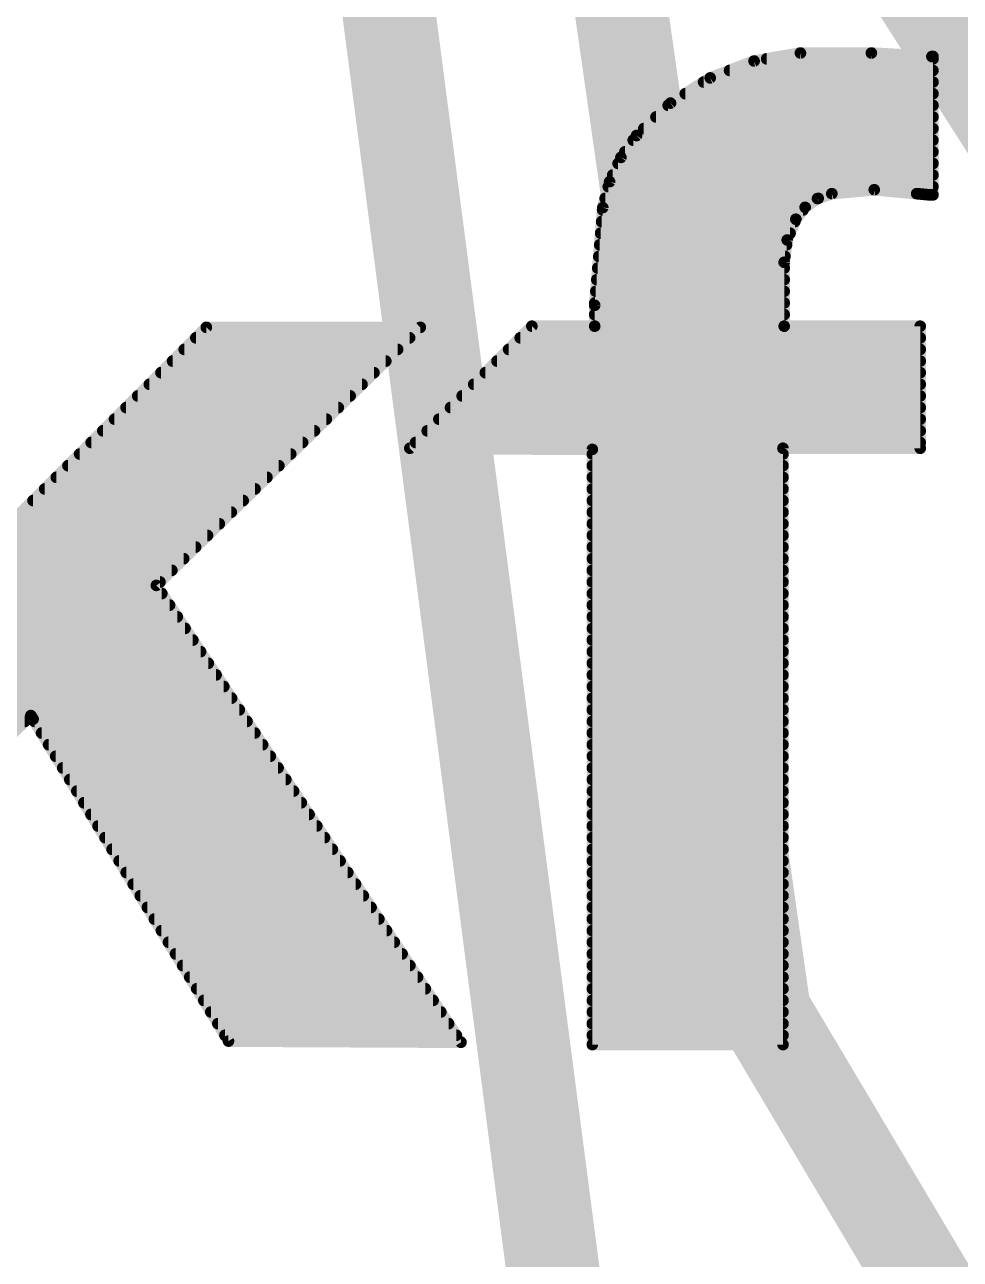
# Model space of a CAD drawing. Extents: x -3.5 to 25.7, y -2.5 to 53.5.
# Drawn here: x 12.227 to 14.271, y 25.749 to 28.446 of the extents above; entities that cross this region are included whole.
import ezdxf

# ---------------------------------------------------------------- set-up
doc = ezdxf.new("R2010")
doc.units = 0
doc.layers.add('21', color=41, linetype='CONTINUOUS')
doc.layers.add('22', color=40, linetype='CONTINUOUS')

msp = doc.modelspace()

# ---------------------------------------------------------------- linework, layer by layer
at = {"layer": '21', "const_width": 0.0254}
for points in [[(13.8205, 28.3671), (13.9217, 28.3845)], [(13.848, 28.3718), (14.2113, 28.3718)], [(13.9217, 28.3845), (14.0767, 28.3845)], [(14.0767, 28.3845), (14.2088, 28.3769)], [(14.2088, 28.3769), (14.2113, 28.3769)], [(14.2113, 28.3769), (14.2113, 28.0746)], [(13.7246, 28.3301), (13.8205, 28.3671)], [(13.7669, 28.3464), (14.2113, 28.3464)], [(13.6379, 28.2751), (13.7246, 28.3301)], [(13.7102, 28.321), (14.2113, 28.321)], [(13.6702, 28.2956), (14.2113, 28.2956)], [(13.5636, 28.2042), (13.6379, 28.2751)], [(13.6327, 28.2702), (14.2113, 28.2702)], [(13.6061, 28.2448), (14.2113, 28.2448)], [(13.5795, 28.2194), (14.2113, 28.2194)], [(13.5296, 28.1565), (13.5636, 28.2042)], [(13.5563, 28.194), (14.2113, 28.194)], [(13.5047, 28.1034), (13.5296, 28.1565)], [(13.5382, 28.1686), (14.2113, 28.1686)], [(13.5234, 28.1432), (14.2113, 28.1432)], [(13.4899, 28.0467), (13.5047, 28.1034)], [(13.5115, 28.1178), (14.2113, 28.1178)], [(13.5019, 28.0924), (14.2113, 28.0924)], [(13.9903, 28.0772), (13.959, 28.0665)], [(14.083, 28.0858), (13.9903, 28.0772)], [(14.1757, 28.0772), (14.083, 28.0858)], [(14.2037, 28.0746), (14.1757, 28.0772)], [(14.2113, 28.0746), (14.2037, 28.0746)], [(13.4722, 27.8333), (13.4899, 28.0467)], [(13.4952, 28.067), (13.9605, 28.067)], [(13.932, 28.0473), (13.9116, 28.0213)], [(13.959, 28.0665), (13.932, 28.0473)], [(13.4895, 28.0416), (13.9275, 28.0416)], [(13.9116, 28.0213), (13.8928, 27.9759)], [(13.4853, 27.9908), (13.899, 27.9908)], [(13.4874, 28.0162), (13.9095, 28.0162)], [(13.4832, 27.9654), (13.8914, 27.9654)], [(13.8928, 27.9759), (13.8862, 27.9273)], [(13.4811, 27.94), (13.8879, 27.94)], [(13.4789, 27.9146), (13.8862, 27.9146)], [(13.8862, 27.9273), (13.8862, 27.7876)], [(13.4768, 27.8892), (13.8862, 27.8892)], [(13.4747, 27.8638), (13.8862, 27.8638)], [(13.4722, 27.7876), (13.4722, 27.8333)], [(13.4726, 27.8384), (13.8862, 27.8384)], [(13.4722, 27.813), (13.8862, 27.813)], [(12.0548, 27.2161), (12.6238, 27.7851)], [(13.0912, 27.7851), (12.5146, 27.2212)], [(12.6238, 27.7851), (13.0912, 27.7851)], [(13.0683, 27.5209), (13.335, 27.7876)], [(13.335, 27.7876), (13.4722, 27.7876)], [(13.4722, 27.7876), (13.8862, 27.7876)], [(13.8862, 27.7876), (14.1834, 27.7876)], [(14.1834, 27.7876), (14.1834, 27.5209)], [(12.6009, 27.7622), (13.0678, 27.7622)], [(13.3096, 27.7622), (14.1834, 27.7622)], [(12.5755, 27.7368), (13.0418, 27.7368)], [(13.2842, 27.7368), (14.1834, 27.7368)], [(12.5501, 27.7114), (13.0158, 27.7114)], [(13.2588, 27.7114), (14.1834, 27.7114)], [(12.5247, 27.686), (12.9899, 27.686)], [(13.2334, 27.686), (14.1834, 27.686)], [(12.4993, 27.6606), (12.9639, 27.6606)], [(13.208, 27.6606), (14.1834, 27.6606)], [(12.4739, 27.6352), (12.9379, 27.6352)], [(13.1826, 27.6352), (14.1834, 27.6352)], [(12.4485, 27.6098), (12.912, 27.6098)], [(13.1572, 27.6098), (14.1834, 27.6098)], [(12.3977, 27.559), (12.86, 27.559)], [(12.4231, 27.5844), (12.886, 27.5844)], [(13.1064, 27.559), (14.1834, 27.559)], [(13.1318, 27.5844), (14.1834, 27.5844)], [(12.3723, 27.5336), (12.834, 27.5336)], [(13.081, 27.5336), (14.1834, 27.5336)], [(12.3469, 27.5082), (12.8081, 27.5082)], [(13.4671, 27.5184), (13.0683, 27.5209)], [(13.4671, 26.2179), (13.4671, 27.5184)], [(13.4671, 27.5082), (13.8836, 27.5082)], [(14.1834, 27.5209), (13.8836, 27.5209)], [(13.8836, 27.5209), (13.8836, 26.2179)], [(12.3215, 27.4828), (12.7821, 27.4828)], [(13.4671, 27.4828), (13.8836, 27.4828)], [(12.2961, 27.4574), (12.7561, 27.4574)], [(13.4671, 27.4574), (13.8836, 27.4574)], [(12.2707, 27.432), (12.7302, 27.432)], [(13.4671, 27.432), (13.8836, 27.432)], [(12.2453, 27.4066), (12.7042, 27.4066)], [(13.4671, 27.4066), (13.8836, 27.4066)], [(12.2199, 27.3812), (12.6782, 27.3812)], [(13.4671, 27.3812), (13.8836, 27.3812)], [(12.1945, 27.3558), (12.6522, 27.3558)], [(13.4671, 27.3558), (13.8836, 27.3558)], [(12.1691, 27.3304), (12.6263, 27.3304)], [(13.4671, 27.3304), (13.8836, 27.3304)], [(12.1437, 27.305), (12.6003, 27.305)], [(13.4671, 27.305), (13.8836, 27.305)], [(12.1183, 27.2796), (12.5743, 27.2796)], [(13.4671, 27.2796), (13.8836, 27.2796)], [(12.0929, 27.2542), (12.5483, 27.2542)], [(13.4671, 27.2542), (13.8836, 27.2542)], [(12.0675, 27.2288), (12.5224, 27.2288)], [(12.5146, 27.2212), (13.1801, 26.223)], [(13.4671, 27.2288), (13.8836, 27.2288)], [(11.6408, 27.2034), (12.5265, 27.2034)], [(13.4671, 27.2034), (13.8836, 27.2034)], [(11.6408, 27.178), (12.5434, 27.178)], [(13.4671, 27.178), (13.8836, 27.178)], [(11.6408, 27.1526), (12.5603, 27.1526)], [(11.6408, 27.1272), (12.5773, 27.1272)], [(13.4671, 27.1526), (13.8836, 27.1526)], [(13.4671, 27.1272), (13.8836, 27.1272)], [(11.6408, 27.1018), (12.5942, 27.1018)], [(13.4671, 27.1018), (13.8836, 27.1018)], [(11.6408, 27.0764), (12.6111, 27.0764)], [(13.4671, 27.0764), (13.8836, 27.0764)], [(11.6408, 27.051), (12.6281, 27.051)], [(13.4671, 27.051), (13.8836, 27.051)], [(11.6408, 27.0256), (12.645, 27.0256)], [(13.4671, 27.0256), (13.8836, 27.0256)], [(11.6408, 27.0002), (12.6619, 27.0002)], [(13.4671, 27.0002), (13.8836, 27.0002)], [(11.6408, 26.9748), (12.6789, 26.9748)], [(13.4671, 26.9748), (13.8836, 26.9748)], [(11.6408, 26.9494), (12.6958, 26.9494)], [(13.4671, 26.9494), (13.8836, 26.9494)], [(11.6408, 26.924), (12.2272, 26.924)], [(12.2403, 26.9367), (12.0599, 26.7614)], [(12.2453, 26.9291), (12.2403, 26.9367)], [(12.6721, 26.2255), (12.2453, 26.9291)], [(12.2484, 26.924), (12.7127, 26.924)], [(13.4671, 26.924), (13.8836, 26.924)], [(12.2638, 26.8986), (12.7297, 26.8986)], [(13.4671, 26.8986), (13.8836, 26.8986)], [(12.2792, 26.8732), (12.7466, 26.8732)], [(13.4671, 26.8732), (13.8836, 26.8732)], [(12.2946, 26.8478), (12.7635, 26.8478)], [(13.4671, 26.8478), (13.8836, 26.8478)], [(12.31, 26.8224), (12.7805, 26.8224)], [(13.4671, 26.8224), (13.8836, 26.8224)], [(12.3254, 26.797), (12.7974, 26.797)], [(13.4671, 26.797), (13.8836, 26.797)], [(12.3408, 26.7716), (12.8143, 26.7716)], [(13.4671, 26.7716), (13.8836, 26.7716)], [(12.3562, 26.7462), (12.8313, 26.7462)], [(13.4671, 26.7462), (13.8836, 26.7462)], [(12.3717, 26.7208), (12.8482, 26.7208)], [(12.3871, 26.6954), (12.8651, 26.6954)], [(13.4671, 26.7208), (13.8836, 26.7208)], [(13.4671, 26.6954), (13.8836, 26.6954)], [(12.4025, 26.67), (12.8821, 26.67)], [(13.4671, 26.67), (13.8836, 26.67)], [(12.4179, 26.6446), (12.899, 26.6446)], [(13.4671, 26.6446), (13.8836, 26.6446)], [(12.4333, 26.6192), (12.916, 26.6192)], [(13.4671, 26.6192), (13.8836, 26.6192)], [(12.4487, 26.5938), (12.9329, 26.5938)], [(13.4671, 26.5938), (13.8836, 26.5938)], [(12.4641, 26.5684), (12.9498, 26.5684)], [(13.4671, 26.5684), (13.8836, 26.5684)], [(12.4795, 26.543), (12.9668, 26.543)], [(13.4671, 26.543), (13.8836, 26.543)], [(12.4949, 26.5176), (12.9837, 26.5176)], [(13.4671, 26.5176), (13.8836, 26.5176)], [(12.5103, 26.4922), (13.0006, 26.4922)], [(13.4671, 26.4922), (13.8836, 26.4922)], [(12.5257, 26.4668), (13.0176, 26.4668)], [(13.4671, 26.4668), (13.8836, 26.4668)], [(12.5411, 26.4414), (13.0345, 26.4414)], [(13.4671, 26.4414), (13.8836, 26.4414)], [(12.5565, 26.416), (13.0514, 26.416)], [(13.4671, 26.416), (13.8836, 26.416)], [(12.572, 26.3906), (13.0684, 26.3906)], [(13.4671, 26.3906), (13.8836, 26.3906)], [(12.5874, 26.3652), (13.0853, 26.3652)], [(13.4671, 26.3652), (13.8836, 26.3652)], [(12.6028, 26.3398), (13.1022, 26.3398)], [(13.4671, 26.3398), (13.8836, 26.3398)], [(12.6182, 26.3144), (13.1192, 26.3144)], [(13.4671, 26.3144), (13.8836, 26.3144)], [(12.6336, 26.289), (13.1361, 26.289)], [(13.4671, 26.289), (13.8836, 26.289)], [(12.649, 26.2636), (13.153, 26.2636)], [(12.6644, 26.2382), (13.17, 26.2382)], [(13.4671, 26.2636), (13.8836, 26.2636)], [(13.4671, 26.2382), (13.8836, 26.2382)], [(13.1801, 26.223), (12.6721, 26.2255)], [(13.8836, 26.2179), (13.4671, 26.2179)]]:
    msp.add_lwpolyline(points, dxfattribs=at)
at = {"layer": '21', "const_width": 0.0127}
for points in [[(13.848, 28.3782, 1), (13.848, 28.3654)], [(13.9217, 28.3909, 1), (13.9217, 28.3782)], [(13.9228, 28.3782, 1), (13.9206, 28.3908)], [(14.0771, 28.3908, 1), (14.0763, 28.3782)], [(14.0767, 28.3782, 1), (14.0767, 28.3909)], [(14.2088, 28.3833, 1), (14.2088, 28.3706)], [(14.2177, 28.3769, 1), (14.205, 28.3769)], [(14.2084, 28.3706, 1), (14.2092, 28.3832)], [(14.2113, 28.3706, 1), (14.2113, 28.3833)], [(14.2113, 28.3654, 1), (14.2113, 28.3782)], [(13.7669, 28.3528, 1), (13.7669, 28.3401)], [(13.8194, 28.3733, 1), (13.8216, 28.3608)], [(13.8228, 28.3611, 1), (13.8182, 28.373)], [(14.2113, 28.3401, 1), (14.2113, 28.3528)], [(13.7102, 28.3274, 1), (13.7102, 28.3147)], [(13.7224, 28.3361, 1), (13.7269, 28.3242)], [(13.728, 28.3248, 1), (13.7212, 28.3355)], [(14.2113, 28.3147, 1), (14.2113, 28.3274)], [(13.6702, 28.302, 1), (13.6702, 28.2892)], [(14.2113, 28.2892, 1), (14.2113, 28.302)], [(13.6327, 28.2766, 1), (13.6327, 28.2639)], [(13.6345, 28.2805, 1), (13.6413, 28.2698)], [(13.6423, 28.2705, 1), (13.6335, 28.2797)], [(14.2113, 28.2639, 1), (14.2113, 28.2766)], [(13.6061, 28.2512, 1), (13.6061, 28.2385)], [(14.2113, 28.2385, 1), (14.2113, 28.2512)], [(13.5795, 28.2258, 1), (13.5795, 28.213)], [(14.2113, 28.213, 1), (14.2113, 28.2258)], [(13.5563, 28.2004, 1), (13.5563, 28.1877)], [(13.5592, 28.2088, 1), (13.568, 28.1996)], [(13.5688, 28.2005, 1), (13.5584, 28.2079)], [(14.2113, 28.1877, 1), (14.2113, 28.2004)], [(13.5244, 28.1602, 1), (13.5348, 28.1528)], [(13.5353, 28.1538, 1), (13.5238, 28.1592)], [(13.5382, 28.175, 1), (13.5382, 28.1623)], [(14.2113, 28.1623, 1), (14.2113, 28.175)], [(13.5234, 28.1496, 1), (13.5234, 28.1368)], [(14.2113, 28.1368, 1), (14.2113, 28.1496)], [(13.499, 28.1061, 1), (13.5105, 28.1007)], [(13.5109, 28.1018, 1), (13.4986, 28.105)], [(13.5115, 28.1242, 1), (13.5115, 28.1115)], [(14.2113, 28.1115, 1), (14.2113, 28.1242)], [(13.5019, 28.0988, 1), (13.5019, 28.0861)], [(13.9897, 28.0835, 1), (13.9909, 28.0709)], [(13.9924, 28.0712, 1), (13.9882, 28.0832)], [(14.0836, 28.0921, 1), (14.0824, 28.0795)], [(14.0836, 28.0795, 1), (14.0824, 28.0921)], [(14.1763, 28.0835, 1), (14.1751, 28.0709)], [(14.1751, 28.0709, 1), (14.1763, 28.0835)], [(14.2037, 28.081, 1), (14.2037, 28.0682)], [(14.2031, 28.0683, 1), (14.2043, 28.0809)], [(14.2113, 28.0861, 1), (14.2113, 28.0988)], [(14.2113, 28.0682, 1), (14.2113, 28.081)], [(13.4962, 28.0462, 1), (13.4836, 28.0472)], [(13.4952, 28.0734, 1), (13.4952, 28.0606)], [(13.9283, 28.0525, 1), (13.9357, 28.0422)], [(13.937, 28.0434, 1), (13.927, 28.0513)], [(13.9569, 28.0725, 1), (13.961, 28.0605)], [(13.9627, 28.0613, 1), (13.9553, 28.0717)], [(13.9605, 28.0606, 1), (13.9605, 28.0734)], [(14.205, 28.0746, 1), (14.2177, 28.0746)], [(13.4895, 28.048, 1), (13.4895, 28.0353)], [(13.4838, 28.0483, 1), (13.496, 28.0451)], [(13.9066, 28.0252, 1), (13.9166, 28.0174)], [(13.9175, 28.0189, 1), (13.9057, 28.0237)], [(13.9275, 28.0353, 1), (13.9275, 28.048)], [(13.4853, 27.9972, 1), (13.4853, 27.9844)], [(13.4874, 28.0226, 1), (13.4874, 28.0099)], [(13.899, 27.9844, 1), (13.899, 27.9972)], [(13.9095, 28.0099, 1), (13.9095, 28.0226)], [(13.4832, 27.9718, 1), (13.4832, 27.9591)], [(13.8991, 27.9751, 1), (13.8865, 27.9768)], [(13.887, 27.9784, 1), (13.8987, 27.9735)], [(13.8914, 27.9591, 1), (13.8914, 27.9718)], [(13.4811, 27.9464, 1), (13.4811, 27.9337)], [(13.8879, 27.9337, 1), (13.8879, 27.9464)], [(13.4789, 27.921, 1), (13.4789, 27.9082)], [(13.8925, 27.9273, 1), (13.8799, 27.9273)], [(13.8799, 27.9282, 1), (13.8925, 27.9264)], [(13.8862, 27.9082, 1), (13.8862, 27.921)], [(13.4768, 27.8956, 1), (13.4768, 27.8829)], [(13.8862, 27.8829, 1), (13.8862, 27.8956)], [(13.4747, 27.8702, 1), (13.4747, 27.8575)], [(13.8862, 27.8575, 1), (13.8862, 27.8702)], [(13.4786, 27.8333, 1), (13.4659, 27.8333)], [(13.4726, 27.8448, 1), (13.4726, 27.832)], [(13.8862, 27.832, 1), (13.8862, 27.8448)], [(13.4659, 27.8338, 1), (13.4785, 27.8328)], [(13.4722, 27.8194, 1), (13.4722, 27.8067)], [(13.8862, 27.8067, 1), (13.8862, 27.8194)], [(12.6238, 27.7915, 1), (12.6238, 27.7787)], [(12.6283, 27.7806, 1), (12.6193, 27.7896)], [(13.0956, 27.7806, 1), (13.0868, 27.7896)], [(13.0912, 27.7787, 1), (13.0912, 27.7915)], [(13.335, 27.794, 1), (13.335, 27.7813)], [(13.3395, 27.7831, 1), (13.3305, 27.7921)], [(13.4722, 27.794, 1), (13.4722, 27.7813)], [(13.4659, 27.7876, 1), (13.4786, 27.7876)], [(13.4722, 27.7813, 1), (13.4722, 27.794)], [(13.8862, 27.794, 1), (13.8862, 27.7813)], [(13.8799, 27.7876, 1), (13.8925, 27.7876)], [(13.8862, 27.7813, 1), (13.8862, 27.794)], [(14.1898, 27.7876, 1), (14.1771, 27.7876)], [(14.1834, 27.7813, 1), (14.1834, 27.794)], [(12.6009, 27.7686, 1), (12.6009, 27.7558)], [(13.0678, 27.7558, 1), (13.0678, 27.7686)], [(13.3096, 27.7686, 1), (13.3096, 27.7558)], [(14.1834, 27.7558, 1), (14.1834, 27.7686)], [(12.5755, 27.7432, 1), (12.5755, 27.7305)], [(13.0418, 27.7305, 1), (13.0418, 27.7432)], [(13.2842, 27.7432, 1), (13.2842, 27.7305)], [(14.1834, 27.7305, 1), (14.1834, 27.7432)], [(12.5501, 27.7178, 1), (12.5501, 27.705)], [(13.0158, 27.705, 1), (13.0158, 27.7178)], [(13.2588, 27.7178, 1), (13.2588, 27.705)], [(14.1834, 27.705, 1), (14.1834, 27.7178)], [(12.5247, 27.6924, 1), (12.5247, 27.6796)], [(12.9899, 27.6796, 1), (12.9899, 27.6924)], [(13.2334, 27.6924, 1), (13.2334, 27.6796)], [(14.1834, 27.6796, 1), (14.1834, 27.6924)], [(12.4993, 27.667, 1), (12.4993, 27.6543)], [(12.9639, 27.6543, 1), (12.9639, 27.667)], [(13.208, 27.667, 1), (13.208, 27.6543)], [(14.1834, 27.6543, 1), (14.1834, 27.667)], [(12.4739, 27.6416, 1), (12.4739, 27.6288)], [(12.9379, 27.6288, 1), (12.9379, 27.6416)], [(13.1826, 27.6416, 1), (13.1826, 27.6288)], [(14.1834, 27.6288, 1), (14.1834, 27.6416)], [(12.4485, 27.6162, 1), (12.4485, 27.6034)], [(12.912, 27.6034, 1), (12.912, 27.6162)], [(13.1572, 27.6162, 1), (13.1572, 27.6034)], [(14.1834, 27.6034, 1), (14.1834, 27.6162)], [(12.3977, 27.5654, 1), (12.3977, 27.5526)], [(12.4231, 27.5908, 1), (12.4231, 27.5781)], [(12.86, 27.5526, 1), (12.86, 27.5654)], [(12.886, 27.5781, 1), (12.886, 27.5908)], [(13.1064, 27.5654, 1), (13.1064, 27.5526)], [(13.1318, 27.5908, 1), (13.1318, 27.5781)], [(14.1834, 27.5781, 1), (14.1834, 27.5908)], [(14.1834, 27.5526, 1), (14.1834, 27.5654)], [(12.3723, 27.54, 1), (12.3723, 27.5272)], [(12.834, 27.5272, 1), (12.834, 27.54)], [(13.081, 27.54, 1), (13.081, 27.5272)], [(14.1834, 27.5272, 1), (14.1834, 27.54)], [(12.3469, 27.5146, 1), (12.3469, 27.5019)], [(12.8081, 27.5019, 1), (12.8081, 27.5146)], [(13.0638, 27.5254, 1), (13.0728, 27.5164)], [(13.0683, 27.5272, 1), (13.0683, 27.5146)], [(13.4671, 27.5146, 1), (13.4671, 27.5019)], [(13.4734, 27.5184, 1), (13.4608, 27.5184)], [(13.4671, 27.5121, 1), (13.4671, 27.5247)], [(13.8836, 27.5273, 1), (13.8836, 27.5145)], [(13.89, 27.5209, 1), (13.8773, 27.5209)], [(13.8836, 27.5019, 1), (13.8836, 27.5146)], [(14.1771, 27.5209, 1), (14.1898, 27.5209)], [(14.1834, 27.5145, 1), (14.1834, 27.5273)], [(12.3215, 27.4892, 1), (12.3215, 27.4764)], [(12.7821, 27.4764, 1), (12.7821, 27.4892)], [(13.4671, 27.4892, 1), (13.4671, 27.4764)], [(13.8836, 27.4764, 1), (13.8836, 27.4892)], [(12.2961, 27.4638, 1), (12.2961, 27.451)], [(12.7561, 27.451, 1), (12.7561, 27.4638)], [(13.4671, 27.4638, 1), (13.4671, 27.451)], [(13.8836, 27.451, 1), (13.8836, 27.4638)], [(12.2707, 27.4384, 1), (12.2707, 27.4257)], [(12.7302, 27.4257, 1), (12.7302, 27.4384)], [(13.4671, 27.4384, 1), (13.4671, 27.4257)], [(13.8836, 27.4257, 1), (13.8836, 27.4384)], [(12.2453, 27.413, 1), (12.2453, 27.4002)], [(12.7042, 27.4002, 1), (12.7042, 27.413)], [(13.4671, 27.413, 1), (13.4671, 27.4002)], [(13.8836, 27.4002, 1), (13.8836, 27.413)], [(12.6782, 27.3748, 1), (12.6782, 27.3876)], [(13.4671, 27.3876, 1), (13.4671, 27.3748)], [(13.8836, 27.3748, 1), (13.8836, 27.3876)], [(12.6522, 27.3495, 1), (12.6522, 27.3622)], [(13.4671, 27.3622, 1), (13.4671, 27.3495)], [(13.8836, 27.3495, 1), (13.8836, 27.3622)], [(12.6263, 27.324, 1), (12.6263, 27.3368)], [(13.4671, 27.3368, 1), (13.4671, 27.324)], [(13.8836, 27.324, 1), (13.8836, 27.3368)], [(12.6003, 27.2986, 1), (12.6003, 27.3114)], [(13.4671, 27.3114, 1), (13.4671, 27.2986)], [(13.8836, 27.2986, 1), (13.8836, 27.3114)], [(12.5743, 27.2733, 1), (12.5743, 27.286)], [(13.4671, 27.286, 1), (13.4671, 27.2733)], [(13.8836, 27.2733, 1), (13.8836, 27.286)], [(12.5483, 27.2478, 1), (12.5483, 27.2606)], [(13.4671, 27.2606, 1), (13.4671, 27.2478)], [(13.8836, 27.2478, 1), (13.8836, 27.2606)], [(12.5199, 27.2247, 1), (12.5093, 27.2177)], [(12.5102, 27.2257, 1), (12.519, 27.2167)], [(12.5224, 27.2224, 1), (12.5224, 27.2352)], [(13.4671, 27.2352, 1), (13.4671, 27.2224)], [(13.8836, 27.2224, 1), (13.8836, 27.2352)], [(12.5265, 27.1971, 1), (12.5265, 27.2098)], [(13.4671, 27.2098, 1), (13.4671, 27.1971)], [(13.8836, 27.1971, 1), (13.8836, 27.2098)], [(12.5434, 27.1716, 1), (12.5434, 27.1844)], [(13.4671, 27.1844, 1), (13.4671, 27.1716)], [(13.8836, 27.1716, 1), (13.8836, 27.1844)], [(12.5603, 27.1462, 1), (12.5603, 27.159)], [(12.5773, 27.1209, 1), (12.5773, 27.1336)], [(13.4671, 27.159, 1), (13.4671, 27.1462)], [(13.4671, 27.1336, 1), (13.4671, 27.1209)], [(13.8836, 27.1462, 1), (13.8836, 27.159)], [(13.8836, 27.1209, 1), (13.8836, 27.1336)], [(12.5942, 27.0954, 1), (12.5942, 27.1082)], [(13.4671, 27.1082, 1), (13.4671, 27.0954)], [(13.8836, 27.0954, 1), (13.8836, 27.1082)], [(12.6111, 27.07, 1), (12.6111, 27.0828)], [(13.4671, 27.0828, 1), (13.4671, 27.07)], [(13.8836, 27.07, 1), (13.8836, 27.0828)], [(12.6281, 27.0447, 1), (12.6281, 27.0574)], [(13.4671, 27.0574, 1), (13.4671, 27.0447)], [(13.8836, 27.0447, 1), (13.8836, 27.0574)], [(12.645, 27.0192, 1), (12.645, 27.032)], [(13.4671, 27.032, 1), (13.4671, 27.0192)], [(13.8836, 27.0192, 1), (13.8836, 27.032)], [(12.6619, 26.9938, 1), (12.6619, 27.0066)], [(13.4671, 27.0066, 1), (13.4671, 26.9938)], [(13.8836, 26.9938, 1), (13.8836, 27.0066)], [(12.6789, 26.9685, 1), (12.6789, 26.9812)], [(13.4671, 26.9812, 1), (13.4671, 26.9685)], [(13.8836, 26.9685, 1), (13.8836, 26.9812)], [(12.6958, 26.943, 1), (12.6958, 26.9558)], [(13.4671, 26.9558, 1), (13.4671, 26.943)], [(13.8836, 26.943, 1), (13.8836, 26.9558)], [(12.2272, 26.9177, 1), (12.2272, 26.9304)], [(12.2456, 26.9402, 1), (12.235, 26.9332)], [(12.2447, 26.9321, 1), (12.2359, 26.9413)], [(12.2507, 26.9324, 1), (12.2399, 26.9258)], [(12.24, 26.9256, 1), (12.2506, 26.9326)], [(12.2484, 26.9304, 1), (12.2484, 26.9177)], [(12.7127, 26.9177, 1), (12.7127, 26.9304)], [(13.4671, 26.9304, 1), (13.4671, 26.9177)], [(13.8836, 26.9177, 1), (13.8836, 26.9304)], [(12.2638, 26.905, 1), (12.2638, 26.8923)], [(12.7297, 26.8923, 1), (12.7297, 26.905)], [(13.4671, 26.905, 1), (13.4671, 26.8923)], [(13.8836, 26.8923, 1), (13.8836, 26.905)], [(12.2792, 26.8796, 1), (12.2792, 26.8668)], [(12.7466, 26.8668, 1), (12.7466, 26.8796)], [(13.4671, 26.8796, 1), (13.4671, 26.8668)], [(13.8836, 26.8668, 1), (13.8836, 26.8796)], [(12.2946, 26.8542, 1), (12.2946, 26.8415)], [(12.7635, 26.8415, 1), (12.7635, 26.8542)], [(13.4671, 26.8542, 1), (13.4671, 26.8415)], [(13.8836, 26.8415, 1), (13.8836, 26.8542)], [(12.31, 26.8288, 1), (12.31, 26.8161)], [(12.7805, 26.8161, 1), (12.7805, 26.8288)], [(13.4671, 26.8288, 1), (13.4671, 26.8161)], [(13.8836, 26.8161, 1), (13.8836, 26.8288)], [(12.3254, 26.8034, 1), (12.3254, 26.7906)], [(12.7974, 26.7906, 1), (12.7974, 26.8034)], [(13.4671, 26.8034, 1), (13.4671, 26.7906)], [(13.8836, 26.7906, 1), (13.8836, 26.8034)], [(12.3408, 26.778, 1), (12.3408, 26.7653)], [(12.8143, 26.7653, 1), (12.8143, 26.778)], [(13.4671, 26.778, 1), (13.4671, 26.7653)], [(13.8836, 26.7653, 1), (13.8836, 26.778)], [(12.3562, 26.7526, 1), (12.3562, 26.7399)], [(12.8313, 26.7399, 1), (12.8313, 26.7526)], [(13.4671, 26.7526, 1), (13.4671, 26.7399)], [(13.8836, 26.7399, 1), (13.8836, 26.7526)], [(12.3717, 26.7272, 1), (12.3717, 26.7144)], [(12.3871, 26.7018, 1), (12.3871, 26.6891)], [(12.8482, 26.7144, 1), (12.8482, 26.7272)], [(12.8651, 26.6891, 1), (12.8651, 26.7018)], [(13.4671, 26.7272, 1), (13.4671, 26.7144)], [(13.4671, 26.7018, 1), (13.4671, 26.6891)], [(13.8836, 26.7144, 1), (13.8836, 26.7272)], [(13.8836, 26.6891, 1), (13.8836, 26.7018)], [(12.4025, 26.6764, 1), (12.4025, 26.6637)], [(12.8821, 26.6637, 1), (12.8821, 26.6764)], [(13.4671, 26.6764, 1), (13.4671, 26.6637)], [(13.8836, 26.6637, 1), (13.8836, 26.6764)], [(12.4179, 26.651, 1), (12.4179, 26.6382)], [(12.899, 26.6382, 1), (12.899, 26.651)], [(13.4671, 26.651, 1), (13.4671, 26.6382)], [(13.8836, 26.6382, 1), (13.8836, 26.651)], [(12.4333, 26.6256, 1), (12.4333, 26.6129)], [(12.916, 26.6129, 1), (12.916, 26.6256)], [(13.4671, 26.6256, 1), (13.4671, 26.6129)], [(13.8836, 26.6129, 1), (13.8836, 26.6256)], [(12.4487, 26.6002, 1), (12.4487, 26.5875)], [(12.9329, 26.5875, 1), (12.9329, 26.6002)], [(13.4671, 26.6002, 1), (13.4671, 26.5875)], [(13.8836, 26.5875, 1), (13.8836, 26.6002)], [(12.4641, 26.5748, 1), (12.4641, 26.562)], [(12.9498, 26.562, 1), (12.9498, 26.5748)], [(13.4671, 26.5748, 1), (13.4671, 26.562)], [(13.8836, 26.562, 1), (13.8836, 26.5748)], [(12.4795, 26.5494, 1), (12.4795, 26.5367)], [(12.9668, 26.5367, 1), (12.9668, 26.5494)], [(13.4671, 26.5494, 1), (13.4671, 26.5367)], [(13.8836, 26.5367, 1), (13.8836, 26.5494)], [(12.4949, 26.524, 1), (12.4949, 26.5113)], [(12.9837, 26.5113, 1), (12.9837, 26.524)], [(13.4671, 26.524, 1), (13.4671, 26.5113)], [(13.8836, 26.5113, 1), (13.8836, 26.524)], [(12.5103, 26.4986, 1), (12.5103, 26.4858)], [(13.0006, 26.4858, 1), (13.0006, 26.4986)], [(13.4671, 26.4986, 1), (13.4671, 26.4858)], [(13.8836, 26.4858, 1), (13.8836, 26.4986)], [(12.5257, 26.4732, 1), (12.5257, 26.4605)], [(13.0176, 26.4605, 1), (13.0176, 26.4732)], [(13.4671, 26.4732, 1), (13.4671, 26.4605)], [(13.8836, 26.4605, 1), (13.8836, 26.4732)], [(12.5411, 26.4478, 1), (12.5411, 26.4351)], [(13.0345, 26.4351, 1), (13.0345, 26.4478)], [(13.4671, 26.4478, 1), (13.4671, 26.4351)], [(13.8836, 26.4351, 1), (13.8836, 26.4478)], [(12.5565, 26.4224, 1), (12.5565, 26.4096)], [(13.0514, 26.4096, 1), (13.0514, 26.4224)], [(13.4671, 26.4224, 1), (13.4671, 26.4096)], [(13.8836, 26.4096, 1), (13.8836, 26.4224)], [(12.572, 26.397, 1), (12.572, 26.3843)], [(13.0684, 26.3843, 1), (13.0684, 26.397)], [(13.4671, 26.397, 1), (13.4671, 26.3843)], [(13.8836, 26.3843, 1), (13.8836, 26.397)], [(12.5874, 26.3716, 1), (12.5874, 26.3589)], [(13.0853, 26.3589, 1), (13.0853, 26.3716)], [(13.4671, 26.3716, 1), (13.4671, 26.3589)], [(13.8836, 26.3589, 1), (13.8836, 26.3716)], [(12.6028, 26.3462, 1), (12.6028, 26.3334)], [(13.1022, 26.3334, 1), (13.1022, 26.3462)], [(13.4671, 26.3462, 1), (13.4671, 26.3334)], [(13.8836, 26.3334, 1), (13.8836, 26.3462)], [(12.6182, 26.3208, 1), (12.6182, 26.3081)], [(13.1192, 26.3081, 1), (13.1192, 26.3208)], [(13.4671, 26.3208, 1), (13.4671, 26.3081)], [(13.8836, 26.3081, 1), (13.8836, 26.3208)], [(12.6336, 26.2954, 1), (12.6336, 26.2827)], [(13.1361, 26.2827, 1), (13.1361, 26.2954)], [(13.4671, 26.2954, 1), (13.4671, 26.2827)], [(13.8836, 26.2827, 1), (13.8836, 26.2954)], [(12.649, 26.27, 1), (12.649, 26.2572)], [(12.6644, 26.2446, 1), (12.6644, 26.2319)], [(13.153, 26.2572, 1), (13.153, 26.27)], [(13.17, 26.2319, 1), (13.17, 26.2446)], [(13.4671, 26.27, 1), (13.4671, 26.2572)], [(13.4671, 26.2446, 1), (13.4671, 26.2319)], [(13.8836, 26.2572, 1), (13.8836, 26.27)], [(13.8836, 26.2319, 1), (13.8836, 26.2446)], [(12.6721, 26.2318, 1), (12.6721, 26.2192)], [(12.6667, 26.2222, 1), (12.6775, 26.2288)], [(13.1748, 26.2195, 1), (13.1854, 26.2265)], [(13.1801, 26.2167, 1), (13.1801, 26.2293)], [(13.4671, 26.2243, 1), (13.4671, 26.2115)], [(13.4608, 26.2179, 1), (13.4734, 26.2179)], [(13.8773, 26.2179, 1), (13.89, 26.2179)], [(13.8836, 26.2115, 1), (13.8836, 26.2243)]]:
    msp.add_lwpolyline(points, format="xyb", dxfattribs=at)
at = {"layer": '22', "const_width": 0.2032}
for points in [[(13.97, 21.209), (12.827, 29.972)], [(13.335, 29.845), (13.843, 26.289)], [(16.256, 25.273), (13.335, 29.845)], [(13.843, 26.289), (16.637, 21.59)]]:
    msp.add_lwpolyline(points, dxfattribs=at)
at = {"layer": '22', "const_width": 0.1016}
for points in [[(13.8867, 26.315, 1), (13.7993, 26.263)], [(13.7927, 26.2818, 1), (13.8933, 26.2962)]]:
    msp.add_lwpolyline(points, format="xyb", dxfattribs=at)

doc.saveas('drawing.dxf')
